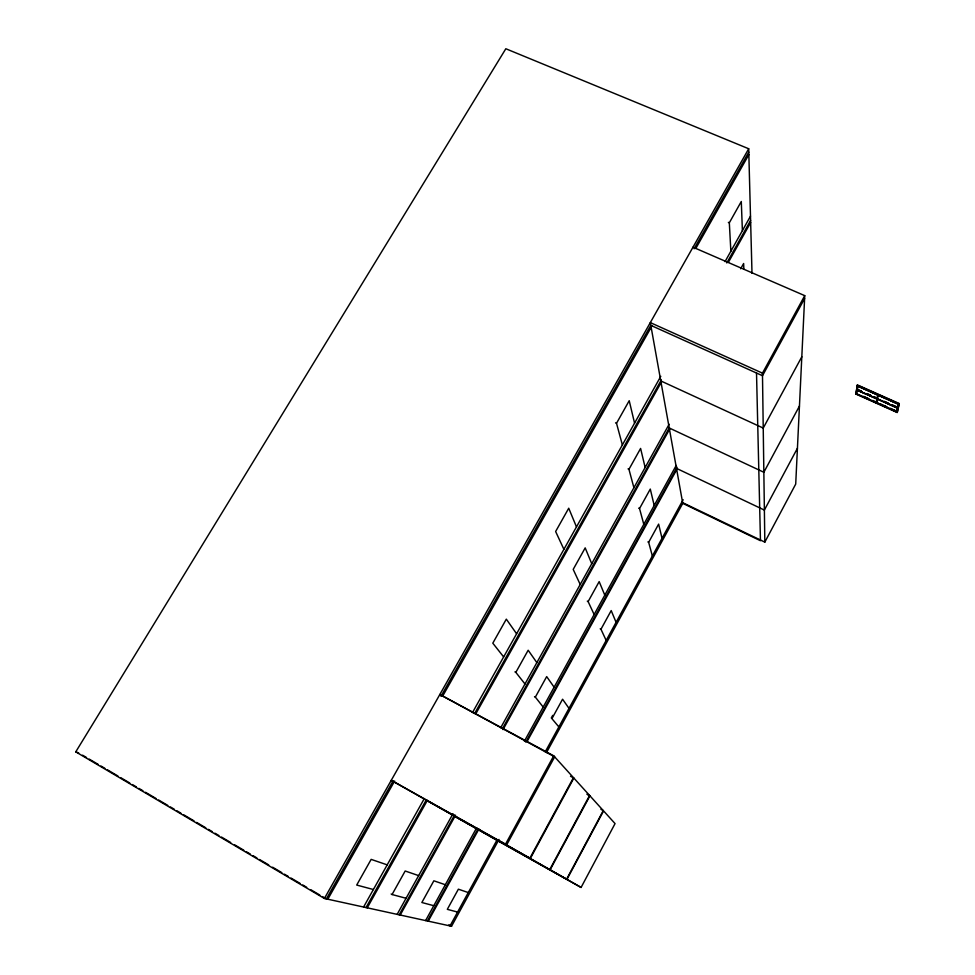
<?xml version="1.0" encoding="UTF-8"?>
<svg xmlns="http://www.w3.org/2000/svg" width="975" height="975" viewBox="0 0 975 975"><rect width="100%" height="100%" fill="white"/><g stroke="black" fill="none" stroke-linecap="round" stroke-linejoin="round"><path stroke-width="1.46" d="M692.993 247.199L804.741 295.644L795.71 484.087L764.827 542.124L682.622 502.637M855.867 394.046L857.403 384.918L899.243 403.553L897.451 411.852L897.122 412.486L855.867 394.046L857.403 384.918M856.72 394.083L857.939 386.039L877.732 394.851L876.245 402.809L856.72 394.083L857.049 393.449M896.707 411.17L896.378 411.803L876.708 403.016L878.195 395.058L898.133 403.942L897.329 407.696L877.524 398.86M896.378 411.803L897.548 407.27L896.976 407.806M897.207 407.903L898.353 403.516L878.426 394.631L878.085 395.277L898.024 404.15M897.122 412.486L899.243 403.553M876.708 403.016L877.061 402.285M876.903 399.153L877.281 398.239L874.66 397.069M877.354 399.36L877.744 398.446M876.245 402.809L876.598 402.09M857.244 390.378L877.061 398.653M497.725 840.767L581.088 887.445L615.054 823.595L603.574 810.908L566.962 879.365L453.46 815.624M566.621 879.17L603.281 810.591L589.924 795.819L587.352 794.43M797.428 448.268L764.376 510.083L676.467 468.353M549.766 869.529L589.595 795.454L573.861 778.074L570.509 776.271M550.168 869.773L589.924 795.819M799.451 406.051L763.852 472.266L669.228 427.976M529.876 858.171L573.458 777.636L553.715 755.82L439.835 694.493L554.665 756.868L506.659 844.898L391.268 780.293L498.152 841.011M573.861 778.074L530.363 858.451L425.478 799.732M801.816 356.777L763.23 428.074L660.782 380.908M505.489 844.228L553.715 755.82M764.827 542.124L762.462 373.145L804.741 295.644M804.607 298.521L762.499 375.728L650.8 325.345M450.023 925.921L497.165 839.731M545.22 751.859L683.146 499.712M752.005 273.341L748.703 148.761L505.83 48.75L75.757 751.859L324.395 898.463L451.547 926.25L499.017 839.426M546.487 752.602L683.048 502.82M428.232 921.156L478.957 828.982M527.268 741.171L676.894 469.268M552.715 715.382L551.314 717.929L558.87 726.923M552.094 718.343L562.575 699.221L569.01 708.374M606.17 640.441L600.966 629.241L611.203 610.582L616.078 622.33M652.36 556.006L648.655 542.307L658.637 524.111L662.025 538.322M425.587 920.583L476.726 827.702M524.392 741.171L676.223 465.441M427.355 920.961L478.03 828.884M525.781 742.146L677.077 467.244M400.225 915.037L455.557 815.246M503.027 729.629L669.849 428.781M543.173 707.046L535.348 697.113L546.683 676.601L554.117 687.18M594.128 614.506L588.132 601.575L599.174 581.6L604.793 595.152M643.793 524.318L639.539 508.536L650.288 489.072L654.188 505.44M397.142 914.355L453.009 813.686M500.711 727.716L669.118 424.271M399.202 914.806L454.582 814.966M502.576 728.435L669.447 427.574M391.158 894.002L392.06 894.526L405.173 871.004L418.641 875.611M524.989 683.987L515.836 672.372L528.17 650.24L536.847 662.61M633.908 487.707L628.948 469.328L640.599 448.439L645.133 467.476M740.683 268.783L743.632 263.506L743.852 269.344M363.577 907.03L424.32 798.574M472.473 712.591L660.794 376.313M725.022 261.641L750.494 216.158M366.027 907.567L426.282 799.902M474.63 713.517L661.342 379.909M726.802 262.945L750.604 220.411M367.246 907.822L427.355 800.378M475.91 713.615L661.659 381.603M728.362 262.373L750.665 222.519M622.367 444.929L616.517 423.272L629.216 400.701L634.567 423.15M730.86 251.209L729.324 222.788L741.293 201.496L742.389 230.612M327.819 899.218L394.643 781.024M442.638 696.162L651.983 325.93M695.784 248.479L748.861 154.611M324.395 898.463L748.703 148.761M393.023 781.048L326.357 898.889L322.433 896.573M440.956 696.308L650.678 325.577M694.115 248.771L748.788 152.124M373.388 889.517L356.704 885.056L371.158 859.377L387.197 864.862M392.06 894.526L406.063 898.28M433.778 905.702L421.858 902.509L433.851 880.803L445.331 884.727M457.592 912.076L447.318 909.334L458.372 889.188L468.268 892.564M75.757 751.859L78.67 752.883M728.362 222.373L729.324 222.788M858.158 385.612L877.951 394.424L877.622 395.07L857.829 386.246M857.062 385.552L898.913 404.186M857.61 389.464L861.547 391.219M866.787 393.559L870.724 395.314M884.264 401.347L888.176 403.102M892.101 404.844L896.013 406.587M857.586 389.659L861.522 391.402M866.763 393.742L870.699 395.497M874.624 397.252L877.244 398.422M884.313 401.566L888.274 403.333M892.223 405.1L897.512 407.452M857.366 390.073L877.025 398.848M877.488 399.055L897.28 407.879L896.488 411.596L876.818 402.797M857.281 390.097L876.915 399.055M877.415 399.08L897.171 408.098M863.557 396.362L868.774 398.69M872.674 400.433L876.586 402.175M880.973 404.138L886.214 406.477M890.151 408.245L895.403 410.585M864.459 397.105L868.579 398.946M875.453 402.017L880.949 404.479M885.081 406.319L887.823 407.55M890.577 408.781L897.451 411.852M856.83 393.876L876.354 402.602M762.462 373.145L650.313 322.603L682.756 503.368L760.463 540.711L756.515 373.023M615.554 422.821L616.517 423.272M628.058 468.902L628.948 469.328M638.71 508.133L639.539 508.536M647.888 541.929L648.655 542.307M587.303 601.148L588.132 601.575M600.198 628.838L600.966 629.241M514.934 671.897L515.836 672.372M534.507 696.674L535.348 697.113M587.023 794.064L589.595 795.454M600.905 809.299L603.281 810.591M500.553 841.474L581.088 887.445M448.927 924.727L451.547 926.25M82.607 755.198L86.531 757.514M89.152 759.062L98.329 764.473M100.949 766.009L104.886 768.337M107.506 769.872L117.987 776.051M120.607 777.599L129.785 783.01M132.405 784.558L136.329 786.874M138.95 788.422L142.886 790.737M145.507 792.285L155.988 798.464M158.608 800.012L167.785 805.411M170.406 806.959L174.342 809.274M176.962 810.822L180.887 813.138M183.507 814.686L194.001 820.865M196.621 822.412L205.786 827.824M208.406 829.359L212.343 831.675M214.963 833.223L218.9 835.538M221.52 837.086L230.685 842.497M234.622 844.813L243.799 850.224M246.419 851.772L250.343 854.088M252.964 855.636L256.9 857.951M259.521 859.499L268.698 864.898M272.622 867.214L281.799 872.625M284.42 874.173L288.356 876.488M290.977 878.036L300.154 883.447M302.774 884.983L306.698 887.311M310.635 889.627L319.8 895.026M503.648 656.918L492.802 643.171L506.317 619.149L516.604 633.787M563.903 549.339L555.628 531.509L568.73 508.231L576.469 526.89M580.21 584.488L573.202 569.4L585.183 547.889L591.74 563.696"/></g></svg>
